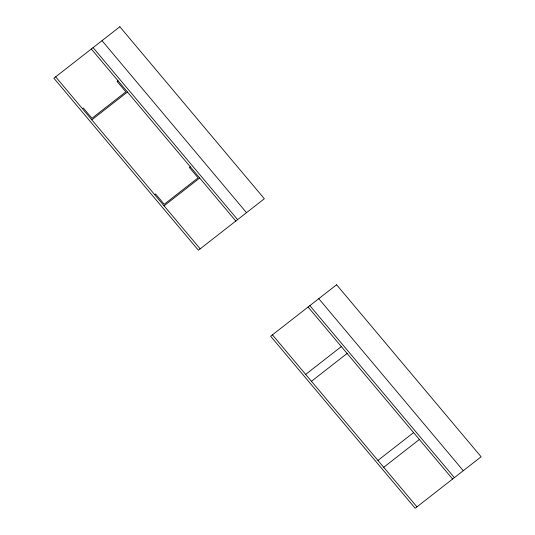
<?xml version="1.0" encoding="UTF-8"?>
<svg xmlns="http://www.w3.org/2000/svg" width="535" height="535" viewBox="0 0 535 535"><rect width="100%" height="100%" fill="white"/><g stroke="black" fill="none" stroke-linecap="round" stroke-linejoin="round"><path stroke-width="0.8" d="M82.403 108.652L83.293 107.956L91.966 118.275L125.832 91.846L117.158 81.527L118.048 80.832M91.799 119.833L127.444 92.013M154.662 194.66L155.551 193.964L164.225 204.283L198.084 177.854L189.417 167.529L190.306 166.833M164.051 205.835L199.702 178.015M305.679 374.406L341.323 346.586M311.457 381.288L347.101 353.468M377.931 460.414L413.575 432.594M383.715 467.296L419.36 439.476M102.011 40.66L246.521 212.676M318.78 298.677L463.29 470.693M93.097 47.615L237.607 219.631M309.865 305.632L454.382 477.648M91.318 49.006L235.828 221.022M308.086 307.023L452.597 479.039M55.667 76.826L200.184 248.842M272.435 334.85L416.952 506.859M119.833 26.75L53.888 78.217L198.398 250.233L264.343 198.759L119.833 26.75M336.602 284.767L270.656 336.241L415.167 508.25L481.112 456.783L336.602 284.767"/></g></svg>
